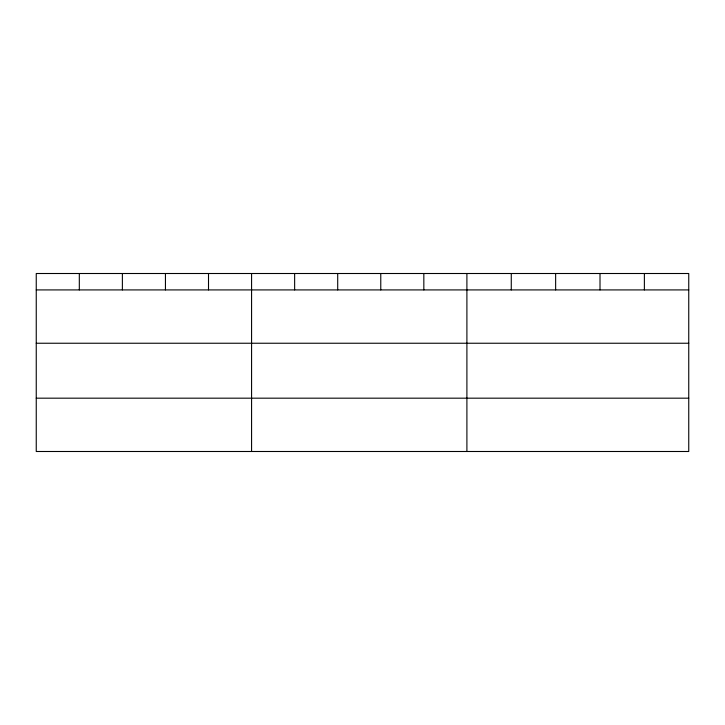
<?xml version="1.0" encoding="UTF-8"?>
<svg xmlns="http://www.w3.org/2000/svg" width="725" height="725" viewBox="0 0 725 725"><rect width="100%" height="100%" fill="white"/><g stroke="black" fill="none" stroke-linecap="round" stroke-linejoin="round"><path stroke-width="1.09" d="M688.75 343.242L688.75 273.506L36.25 273.506L36.25 451.494L688.75 451.494L688.75 343.242L36.25 343.242M36.25 289.918L688.75 289.918M36.25 398.179L688.75 398.179M644.38 273.506L644.38 289.918M600.01 273.506L600.01 289.918M555.64 273.506L555.64 289.918M511.27 273.506L511.27 289.918M466.9 273.506L466.9 451.494M423.835 273.506L423.835 289.918M380.77 273.506L380.77 289.918M337.705 273.506L337.705 289.918M294.64 273.506L294.64 289.918M251.575 273.506L251.575 451.494M208.51 273.506L208.51 289.918M165.445 273.506L165.445 289.918M122.38 273.506L122.38 289.918M79.315 273.506L79.315 289.918"/></g></svg>
